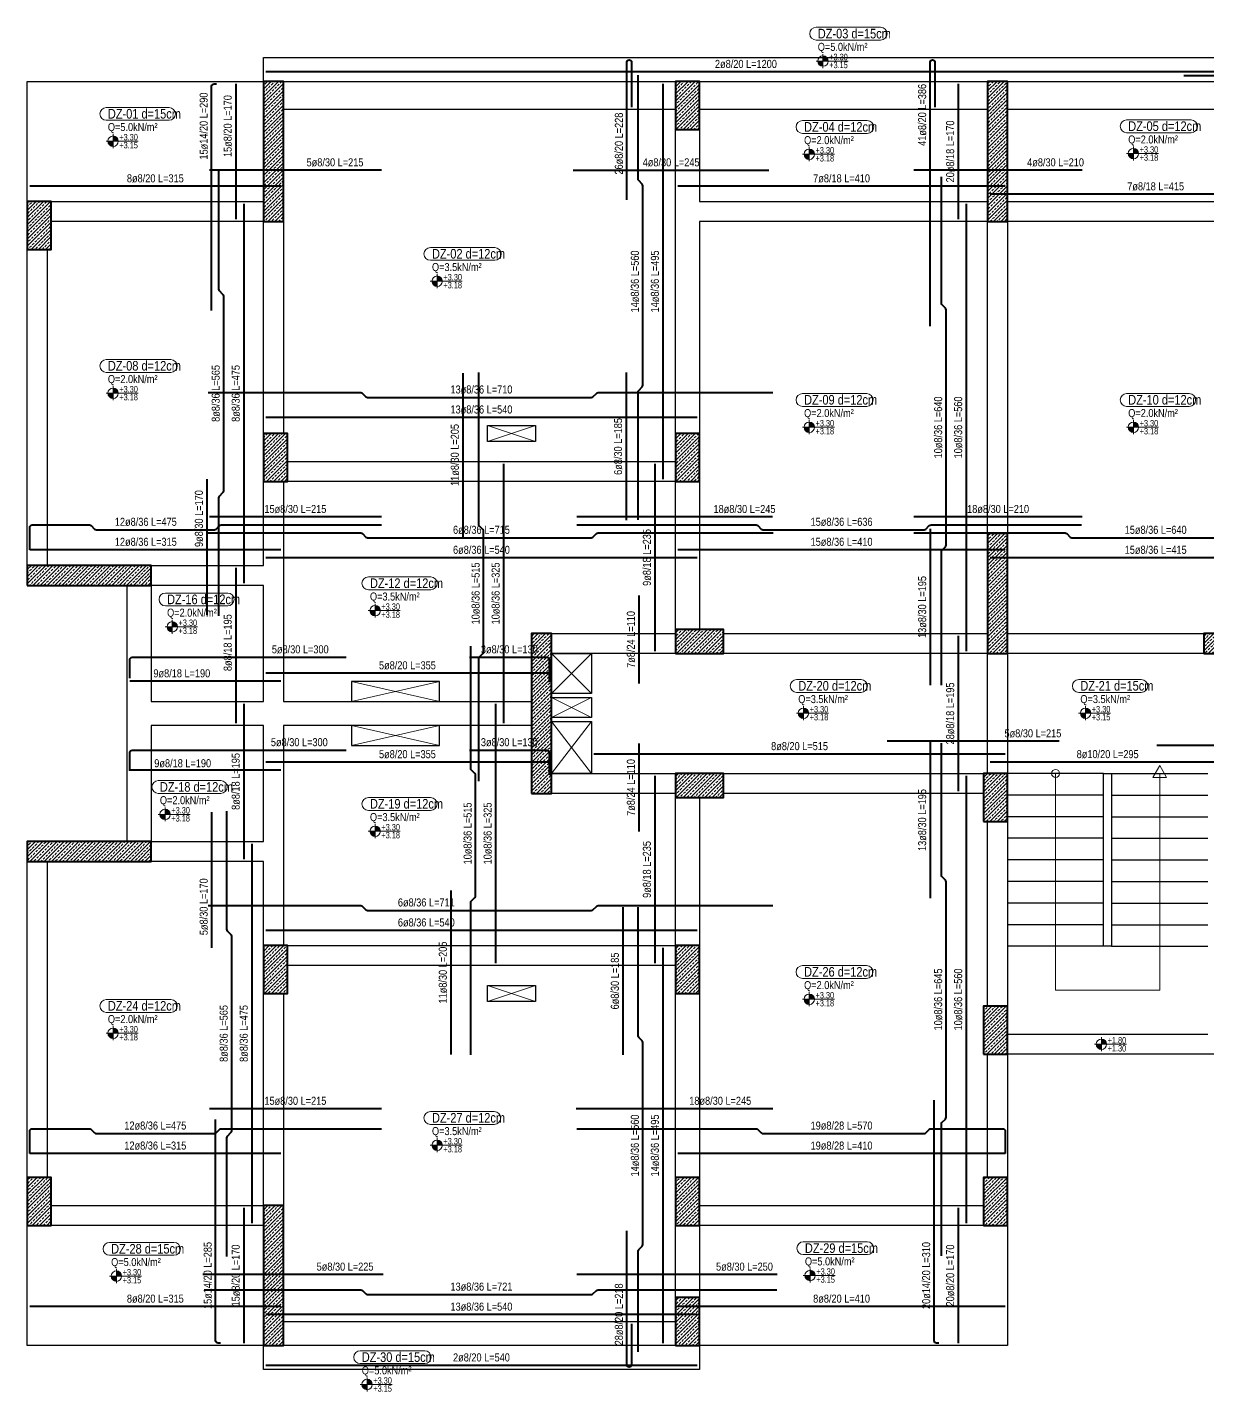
# Model space of a CAD drawing. Header units: millimetres. Extents: x 1828 to 4258, y 877 to 2582.
# Drawn here: x 1828 to 3303, y 877 to 2582 of the extents above; entities that cross this region are included whole.
import ezdxf
from ezdxf.enums import TextEntityAlignment as Align

# ---------------------------------------------------------------- set-up
doc = ezdxf.new("R2010")
doc.units = ezdxf.units.MM
for name, color, linetype, lineweight in [('CIZGI (BEYKENT)', 1, 'Continuous', 20), ('DONATI (BEYKENT)', 4, 'Continuous', 40), ('DONATI YAZISI (BEYKENT)', 3, 'Continuous', 20), ('DOSEME ISMI (BEYKENT)', 9, 'Continuous', 20), ('DOSEME PAFTA (BEYKENT)', 3, 'Continuous', 20), ('KALIP BOSLUK (BEYKENT)', 30, 'Continuous', 25), ('KAT SINIRI (BEYKENT)', 41, 'Continuous', 25), ('KIRIS (BEYKENT)', 2, 'Continuous', 30), ('KOLON (BEYKENT)', 3, 'Continuous', 40), ('KOT CIZGISI (BEYKENT)', 7, 'Continuous', 20), ('KOT YAZI (BEYKENT)', 7, 'Continuous', 20), ('MERDIVEN (BEYKENT)', 5, 'Continuous', 30), ('MERDIVEN YAZI (BEYKENT)', 51, 'Continuous', 20), ('TARAMA (BEYKENT)', 8, 'Continuous', 15), ('YUK YAZISI (BEYKENT)', 140, 'Continuous', 20)]:
    doc.layers.add(name, color=color, linetype=linetype, lineweight=lineweight)
doc.styles.add('DONATI YAZISI (BEYKENT)', font='')
doc.styles.add('YAZI (BEYKENT)', font='')
doc.styles.get('DONATI YAZISI (BEYKENT)').set_extended_font_data('Bahnschrift Light Condensed')
doc.styles.get('YAZI (BEYKENT)').set_extended_font_data('Bahnschrift Light Condensed')
pattern_1 = [(45, (-71381.1895, -21418.796), (-4.49012806, 4.49012806), []), (45, (-71376.6993, -21418.796), (-4.49012806, 4.49012806), [3.175, -1.5875])]

msp = doc.modelspace()

# ---------------------------------------------------------------- hatches: boundary and pattern name
at = {"layer": 'KOT CIZGISI (BEYKENT)', "true_color": 0x000000}
h = msp.add_hatch(color=18, dxfattribs=at)
h.dxf.hatch_style = 1
h.paths.add_polyline_path([(2821.8, 2546.8), (2821.8, 2540.2), (2828.3, 2540.2, 0.414214)])
h = msp.add_hatch(color=18, dxfattribs=at)
h.dxf.hatch_style = 1
h.paths.add_polyline_path([(2821.8, 2540.2), (2815.3, 2540.2, 0.414214), (2821.8, 2533.7)])
h = msp.add_hatch(color=18, dxfattribs=at)
h.dxf.hatch_style = 1
h.paths.add_polyline_path([(1934.7, 2440), (1928.2, 2440, 0.414214), (1934.7, 2433.5)])
h = msp.add_hatch(color=18, dxfattribs=at)
h.dxf.hatch_style = 1
h.paths.add_polyline_path([(1934.7, 2446.5), (1934.7, 2440), (1941.3, 2440, 0.414214)])
h = msp.add_hatch(color=18, dxfattribs=at)
h.dxf.hatch_style = 1
h.paths.add_polyline_path([(2804.7, 2423.7), (2798.2, 2423.7, 0.414214), (2804.7, 2417.1)])
h = msp.add_hatch(color=18, dxfattribs=at)
h.dxf.hatch_style = 1
h.paths.add_polyline_path([(2804.7, 2430.2), (2804.7, 2423.7), (2811.3, 2423.7, 0.414214)])
h = msp.add_hatch(color=18, dxfattribs=at)
h.dxf.hatch_style = 1
h.paths.add_polyline_path([(3209.7, 2424.5), (3203.2, 2424.5, 0.414214), (3209.7, 2418)])
h = msp.add_hatch(color=18, dxfattribs=at)
h.dxf.hatch_style = 1
h.paths.add_polyline_path([(3209.7, 2431), (3209.7, 2424.5), (3216.3, 2424.5, 0.414214)])
h = msp.add_hatch(color=18, dxfattribs=at)
h.dxf.hatch_style = 1
h.paths.add_polyline_path([(2339.7, 2271.5), (2339.7, 2265), (2346.3, 2265, 0.414214)])
h = msp.add_hatch(color=18, dxfattribs=at)
h.dxf.hatch_style = 1
h.paths.add_polyline_path([(2339.7, 2265), (2333.2, 2265, 0.414214), (2339.7, 2258.5)])
h = msp.add_hatch(color=18, dxfattribs=at)
h.dxf.hatch_style = 1
h.paths.add_polyline_path([(1934.7, 2125), (1928.2, 2125, 0.414214), (1934.7, 2118.5)])
h = msp.add_hatch(color=18, dxfattribs=at)
h.dxf.hatch_style = 1
h.paths.add_polyline_path([(1934.7, 2131.5), (1934.7, 2125), (1941.3, 2125, 0.414214)])
h = msp.add_hatch(color=18, dxfattribs=at)
h.dxf.hatch_style = 1
h.paths.add_polyline_path([(2804.7, 2082.5), (2798.2, 2082.5, 0.414214), (2804.7, 2076)])
h = msp.add_hatch(color=18, dxfattribs=at)
h.dxf.hatch_style = 1
h.paths.add_polyline_path([(2804.7, 2089), (2804.7, 2082.5), (2811.3, 2082.5, 0.414214)])
h = msp.add_hatch(color=18, dxfattribs=at)
h.dxf.hatch_style = 1
h.paths.add_polyline_path([(3209.7, 2082.5), (3203.2, 2082.5, 0.414214), (3209.7, 2076)])
h = msp.add_hatch(color=18, dxfattribs=at)
h.dxf.hatch_style = 1
h.paths.add_polyline_path([(3209.7, 2089), (3209.7, 2082.5), (3216.3, 2082.5, 0.414214)])
h = msp.add_hatch(color=18, dxfattribs=at)
h.dxf.hatch_style = 1
h.paths.add_polyline_path([(2262.2, 1859.7), (2262.2, 1853.2), (2268.8, 1853.2, 0.414214)])
h = msp.add_hatch(color=18, dxfattribs=at)
h.dxf.hatch_style = 1
h.paths.add_polyline_path([(2262.2, 1853.2), (2255.7, 1853.2, 0.414214), (2262.2, 1846.7)])
h = msp.add_hatch(color=18, dxfattribs=at)
h.dxf.hatch_style = 1
h.paths.add_polyline_path([(2008.7, 1833), (2002.2, 1833, 0.414214), (2008.7, 1826.5)])
h = msp.add_hatch(color=18, dxfattribs=at)
h.dxf.hatch_style = 1
h.paths.add_polyline_path([(2008.7, 1839.5), (2008.7, 1833), (2015.2, 1833, 0.414214)])
h = msp.add_hatch(color=18, dxfattribs=at)
h.dxf.hatch_style = 1
h.paths.add_polyline_path([(2797.4, 1725), (2790.9, 1725, 0.414214), (2797.4, 1718.5)])
h = msp.add_hatch(color=18, dxfattribs=at)
h.dxf.hatch_style = 1
h.paths.add_polyline_path([(2797.4, 1731.5), (2797.4, 1725), (2803.9, 1725, 0.414214)])
h = msp.add_hatch(color=18, dxfattribs=at)
h.dxf.hatch_style = 1
h.paths.add_polyline_path([(3149.9, 1725), (3143.4, 1725, 0.414214), (3149.9, 1718.5)])
h = msp.add_hatch(color=18, dxfattribs=at)
h.dxf.hatch_style = 1
h.paths.add_polyline_path([(3149.9, 1731.5), (3149.9, 1725), (3156.4, 1725, 0.414214)])
h = msp.add_hatch(color=18, dxfattribs=at)
h.dxf.hatch_style = 1
h.paths.add_polyline_path([(1999.7, 1605.1), (1999.7, 1598.6), (2006.2, 1598.6, 0.414214)])
h = msp.add_hatch(color=18, dxfattribs=at)
h.dxf.hatch_style = 1
h.paths.add_polyline_path([(1999.7, 1598.6), (1993.2, 1598.6, 0.414214), (1999.7, 1592.1)])
h = msp.add_hatch(color=18, dxfattribs=at)
h.dxf.hatch_style = 1
h.paths.add_polyline_path([(2262.2, 1577.5), (2255.7, 1577.5, 0.414214), (2262.2, 1571)])
h = msp.add_hatch(color=18, dxfattribs=at)
h.dxf.hatch_style = 1
h.paths.add_polyline_path([(2262.2, 1584), (2262.2, 1577.5), (2268.8, 1577.5, 0.414214)])
h = msp.add_hatch(color=18, dxfattribs=at)
h.dxf.hatch_style = 1
h.paths.add_polyline_path([(2804.7, 1367.5), (2798.2, 1367.5, 0.414214), (2804.7, 1361)])
h = msp.add_hatch(color=18, dxfattribs=at)
h.dxf.hatch_style = 1
h.paths.add_polyline_path([(2804.7, 1374), (2804.7, 1367.5), (2811.3, 1367.5, 0.414214)])
h = msp.add_hatch(color=18, dxfattribs=at)
h.dxf.hatch_style = 1
h.paths.add_polyline_path([(1934.7, 1331.5), (1934.7, 1325), (1941.3, 1325, 0.414214)])
h = msp.add_hatch(color=18, dxfattribs=at)
h.dxf.hatch_style = 1
h.paths.add_polyline_path([(1934.7, 1325), (1928.2, 1325, 0.414214), (1934.7, 1318.5)])
h = msp.add_hatch(color=18, dxfattribs=at)
h.dxf.hatch_style = 1
h.paths.add_polyline_path([(3169.7, 1317.7), (3169.7, 1311.2), (3176.2, 1311.2, 0.414214)])
h = msp.add_hatch(color=18, dxfattribs=at)
h.dxf.hatch_style = 1
h.paths.add_polyline_path([(3169.7, 1311.2), (3163.2, 1311.2, 0.414214), (3169.7, 1304.6)])
h = msp.add_hatch(color=18, dxfattribs=at)
h.dxf.hatch_style = 1
h.paths.add_polyline_path([(2339.7, 1185), (2333.2, 1185, 0.414214), (2339.7, 1178.5)])
h = msp.add_hatch(color=18, dxfattribs=at)
h.dxf.hatch_style = 1
h.paths.add_polyline_path([(2339.7, 1191.5), (2339.7, 1185), (2346.3, 1185, 0.414214)])
h = msp.add_hatch(color=18, dxfattribs=at)
h.dxf.hatch_style = 1
h.paths.add_polyline_path([(1938.9, 1027.9), (1938.9, 1021.4), (1945.4, 1021.4, 0.414214)])
h = msp.add_hatch(color=18, dxfattribs=at)
h.dxf.hatch_style = 1
h.paths.add_polyline_path([(2805.7, 1028.7), (2805.7, 1022.2), (2812.2, 1022.2, 0.414214)])
h = msp.add_hatch(color=18, dxfattribs=at)
h.dxf.hatch_style = 1
h.paths.add_polyline_path([(1938.9, 1021.4), (1932.3, 1021.4, 0.414214), (1938.9, 1014.8)])
h = msp.add_hatch(color=18, dxfattribs=at)
h.dxf.hatch_style = 1
h.paths.add_polyline_path([(2805.7, 1022.2), (2799.2, 1022.2, 0.414214), (2805.7, 1015.6)])
h = msp.add_hatch(color=18, dxfattribs=at)
h.dxf.hatch_style = 1
h.paths.add_polyline_path([(2252.1, 892.5), (2252.1, 886), (2258.6, 886, 0.414214)])
h = msp.add_hatch(color=18, dxfattribs=at)
h.dxf.hatch_style = 1
h.paths.add_polyline_path([(2252.1, 886), (2245.5, 886, 0.414214), (2252.1, 879.4)])
at = {"layer": 'TARAMA (BEYKENT)'}
h = msp.add_hatch(dxfattribs=at)
h.set_pattern_fill('ANSI33', color=256, style=0)
h.set_pattern_definition(pattern_1)
h.paths.add_polyline_path([(2122.5, 2339.7), (2147.5, 2339.7), (2147.5, 2514.7), (2122.5, 2514.7)])
h = msp.add_hatch(dxfattribs=at)
h.set_pattern_fill('ANSI33', color=256, style=0)
h.set_pattern_definition(pattern_1)
h.paths.add_polyline_path([(2637.5, 2454.7), (2667.5, 2454.7), (2667.5, 2514.7), (2637.5, 2514.7)])
h = msp.add_hatch(dxfattribs=at)
h.set_pattern_fill('ANSI33', color=256, style=0)
h.set_pattern_definition(pattern_1)
h.paths.add_polyline_path([(3027.5, 2339.7), (3052.5, 2339.7), (3052.5, 2514.7), (3027.5, 2514.7)])
h = msp.add_hatch(dxfattribs=at)
h.set_pattern_fill('ANSI33', color=256, style=0)
h.set_pattern_definition(pattern_1)
h.paths.add_polyline_path([(1827.5, 2304.7), (1857.5, 2304.7), (1857.5, 2364.7), (1827.5, 2364.7)])
h = msp.add_hatch(dxfattribs=at)
h.set_pattern_fill('ANSI33', color=256, style=0)
h.set_pattern_definition(pattern_1)
h.paths.add_polyline_path([(2122.5, 2014.7), (2152.5, 2014.7), (2152.5, 2074.7), (2122.5, 2074.7)])
h = msp.add_hatch(dxfattribs=at)
h.set_pattern_fill('ANSI33', color=256, style=0)
h.set_pattern_definition(pattern_1)
h.paths.add_polyline_path([(2637.5, 2014.7), (2667.5, 2014.7), (2667.5, 2074.7), (2637.5, 2074.7)])
h = msp.add_hatch(dxfattribs=at)
h.set_pattern_fill('ANSI33', color=256, style=0)
h.set_pattern_definition(pattern_1)
h.paths.add_polyline_path([(3027.5, 1799.7), (3052.5, 1799.7), (3052.5, 1949.7), (3027.5, 1949.7)])
h = msp.add_hatch(dxfattribs=at)
h.set_pattern_fill('ANSI33', color=256, style=0)
h.set_pattern_definition(pattern_1)
h.paths.add_polyline_path([(1827.5, 1884.7), (1982.5, 1884.7), (1982.5, 1909.7), (1827.5, 1909.7)])
h = msp.add_hatch(dxfattribs=at)
h.set_pattern_fill('ANSI33', color=256, style=0)
h.set_pattern_definition(pattern_1)
h.paths.add_polyline_path([(2637.5, 1799.7), (2697.5, 1799.7), (2697.5, 1829.7), (2637.5, 1829.7)])
h = msp.add_hatch(dxfattribs=at)
h.set_pattern_fill('ANSI33', color=256, style=0)
h.set_pattern_definition(pattern_1)
h.paths.add_polyline_path([(2457.5, 1624.7), (2482.5, 1624.7), (2482.5, 1824.7), (2457.5, 1824.7)])
h = msp.add_hatch(dxfattribs=at)
h.set_pattern_fill('ANSI33', color=256, style=0)
h.set_pattern_definition(pattern_1)
h.paths.add_polyline_path([(3297.5, 1799.7), (3447.5, 1799.7), (3447.5, 1824.7), (3297.5, 1824.7)])
h = msp.add_hatch(dxfattribs=at)
h.set_pattern_fill('ANSI33', color=256, style=0)
h.set_pattern_definition(pattern_1)
h.paths.add_polyline_path([(2637.5, 1619.7), (2697.5, 1619.7), (2697.5, 1649.7), (2637.5, 1649.7)])
h = msp.add_hatch(dxfattribs=at)
h.set_pattern_fill('ANSI33', color=256, style=0)
h.set_pattern_definition(pattern_1)
h.paths.add_polyline_path([(3022.5, 1589.7), (3052.5, 1589.7), (3052.5, 1649.7), (3022.5, 1649.7)])
h = msp.add_hatch(dxfattribs=at)
h.set_pattern_fill('ANSI33', color=256, style=0)
h.set_pattern_definition(pattern_1)
h.paths.add_polyline_path([(1827.5, 1539.7), (1982.5, 1539.7), (1982.5, 1564.7), (1827.5, 1564.7)])
h = msp.add_hatch(dxfattribs=at)
h.set_pattern_fill('ANSI33', color=256, style=0)
h.set_pattern_definition(pattern_1)
h.paths.add_polyline_path([(2122.5, 1374.7), (2152.5, 1374.7), (2152.5, 1434.7), (2122.5, 1434.7)])
h = msp.add_hatch(dxfattribs=at)
h.set_pattern_fill('ANSI33', color=256, style=0)
h.set_pattern_definition(pattern_1)
h.paths.add_polyline_path([(2637.5, 1374.7), (2667.5, 1374.7), (2667.5, 1434.7), (2637.5, 1434.7)])
h = msp.add_hatch(dxfattribs=at)
h.set_pattern_fill('ANSI33', color=256, style=0)
h.set_pattern_definition(pattern_1)
h.paths.add_polyline_path([(3022.5, 1298.7), (3052.5, 1298.7), (3052.5, 1358.7), (3022.5, 1358.7)])
h = msp.add_hatch(dxfattribs=at)
h.set_pattern_fill('ANSI33', color=256, style=0)
h.set_pattern_definition(pattern_1)
h.paths.add_polyline_path([(1827.5, 1084.7), (1857.5, 1084.7), (1857.5, 1144.7), (1827.5, 1144.7)])
h = msp.add_hatch(dxfattribs=at)
h.set_pattern_fill('ANSI33', color=256, style=0)
h.set_pattern_definition(pattern_1)
h.paths.add_polyline_path([(2637.5, 1084.7), (2667.5, 1084.7), (2667.5, 1144.7), (2637.5, 1144.7)])
h = msp.add_hatch(dxfattribs=at)
h.set_pattern_fill('ANSI33', color=256, style=0)
h.set_pattern_definition(pattern_1)
h.paths.add_polyline_path([(3022.5, 1084.7), (3052.5, 1084.7), (3052.5, 1144.7), (3022.5, 1144.7)])
h = msp.add_hatch(dxfattribs=at)
h.set_pattern_fill('ANSI33', color=256, style=0)
h.set_pattern_definition(pattern_1)
h.paths.add_polyline_path([(2122.5, 934.7), (2147.5, 934.7), (2147.5, 1109.7), (2122.5, 1109.7)])
h = msp.add_hatch(dxfattribs=at)
h.set_pattern_fill('ANSI33', color=256, style=0)
h.set_pattern_definition(pattern_1)
h.paths.add_polyline_path([(2637.5, 934.7), (2667.5, 934.7), (2667.5, 994.7), (2637.5, 994.7)])

# ---------------------------------------------------------------- linework, layer by layer
at = {"layer": 'CIZGI (BEYKENT)'}
for p, q in [((2402.5, 2064.7), (2462.5, 2084.7)), ((2402.5, 2084.7), (2462.5, 2064.7)), ((2532.5, 1749.7), (2482.5, 1799.7)), ((2532.5, 1799.7), (2482.5, 1749.7)), ((2232.5, 1739.7), (2342.5, 1764.7)), ((2232.5, 1764.7), (2342.5, 1739.7)), ((2532.5, 1719.7), (2482.5, 1744.7)), ((2482.5, 1719.7), (2532.5, 1744.7)), ((2232.5, 1684.7), (2342.5, 1709.7)), ((2232.5, 1709.7), (2342.5, 1684.7)), ((2482.5, 1649.7), (2532.5, 1714.7)), ((2482.5, 1714.7), (2532.5, 1649.7)), ((2402.5, 1364.7), (2462.5, 1384.7)), ((2402.5, 1384.7), (2462.5, 1364.7))]:
    msp.add_line(p, q, dxfattribs=at)
at = {"layer": 'DONATI (BEYKENT)'}
for points in [[(2576.7, 2366.7), (2576.7, 2538.7, -0.414214), (2579.7, 2541.7), (2579.7, 2541.7, -0.414214), (2582.7, 2538.7), (2582.7, 2482.7)], [(2955.7, 2208.9), (2955.7, 2538.7, -0.414214), (2958.7, 2541.7), (2958.7, 2541.7, -0.414214), (2961.7, 2538.7), (2961.7, 2482.7)], [(2057.9, 2228.2), (2057.9, 2508.7, -0.414214), (2060.9, 2511.7), (2063.9, 2511.7)], [(2590.7, 1966.7), (2590.7, 2126.4, -0.198912), (2591.6, 2128.5), (2595.8, 2132.8, 0.198912), (2596.7, 2134.9), (2596.7, 2384.4, 0.198912), (2595.8, 2386.5), (2591.6, 2390.8, -0.198912), (2590.7, 2392.9), (2590.7, 2522.4)], [(2066.9, 1846.9), (2066.9, 1994.4, -0.198912), (2067.8, 1996.5), (2072, 2000.8, 0.198912), (2072.9, 2002.9), (2072.9, 2246.4, 0.198912), (2072, 2248.5), (2067.8, 2252.8, -0.198912), (2066.9, 2254.9), (2066.9, 2403.4)], [(2969.7, 1760.2), (2969.7, 1926.4, -0.198912), (2970.5, 1928.5), (2974.8, 1932.8, 0.198912), (2975.7, 1934.9), (2975.7, 2229.4, 0.198912), (2974.8, 2231.5), (2970.5, 2235.8, -0.198912), (2969.7, 2237.9), (2969.7, 2395.4)], [(2391.7, 1639.9), (2391.7, 1793.4, -0.198912), (2392.6, 1795.5), (2396.8, 1799.8, 0.198912), (2397.7, 1801.9), (2397.7, 1952.4, 0.198912), (2396.8, 1954.5), (2392.6, 1958.8, -0.198912), (2391.7, 1960.9), (2391.7, 2150.7)], [(2053.5, 2125.7), (2244.3, 2125.7, -0.198912), (2246.4, 2124.8), (2250.6, 2120.5, 0.198912), (2252.8, 2119.7), (2532.3, 2119.7, 0.198912), (2534.4, 2120.5), (2538.6, 2124.8, -0.198912), (2540.8, 2125.7), (2759, 2125.7)], [(1830.5, 1929.3), (1830.5, 1957.3, -0.414214), (1833.5, 1960.3), (1905.3, 1960.3, -0.198912), (1907.4, 1959.5), (1911.6, 1955.2, 0.198912), (1913.8, 1954.3), (2061.3, 1954.3, 0.198912), (2063.4, 1955.2), (2067.6, 1959.5, -0.198912), (2069.8, 1960.3), (2270, 1960.3)], [(2053, 1950.3), (2244.3, 1950.3, -0.198912), (2246.4, 1949.5), (2250.6, 1945.2, 0.198912), (2252.8, 1944.3), (2532.3, 1944.3, 0.198912), (2534.4, 1945.2), (2538.6, 1949.5, -0.198912), (2540.8, 1950.3), (2759.5, 1950.3)], [(2514, 1960.3), (2738.3, 1960.3, -0.198912), (2740.4, 1959.5), (2744.6, 1955.2, 0.198912), (2746.8, 1954.3), (2948.3, 1954.3, 0.198912), (2950.4, 1955.2), (2954.6, 1959.5, -0.198912), (2956.8, 1960.3), (3144.8, 1960.3)], [(2935.5, 1950.3), (3124.3, 1950.3, -0.198912), (3126.4, 1949.5), (3130.6, 1945.2, 0.198912), (3132.8, 1944.3), (3337.3, 1944.3, 0.198912), (3339.4, 1945.2), (3343.6, 1949.5, -0.198912), (3345.8, 1950.3), (3572, 1950.3)], [(2381.7, 1297.9), (2381.7, 1488.4, -0.198912), (2382.6, 1490.5), (2386.8, 1494.8, 0.198912), (2387.7, 1496.9), (2387.7, 1647.4, 0.198912), (2386.8, 1649.5), (2382.6, 1653.8, -0.198912), (2381.7, 1655.9), (2381.7, 1808.9)], [(1955.5, 1768.9), (1955.5, 1791.9, -0.414214), (1958.5, 1794.9), (2226, 1794.9)], [(2380, 1794.9), (2476.5, 1794.9, -0.414214), (2479.5, 1791.9), (2479.5, 1763.9)], [(1955.5, 1652.8), (1955.5, 1675.8, -0.414214), (1958.5, 1678.8), (2226, 1678.8)], [(2380, 1678.8), (2476.5, 1678.8, -0.414214), (2479.5, 1675.8), (2479.5, 1647.8)], [(2969.7, 1046.9), (2969.7, 1211.4, -0.198912), (2970.5, 1213.5), (2974.8, 1217.8, 0.198912), (2975.7, 1219.9), (2975.7, 1514.4, 0.198912), (2974.8, 1516.5), (2970.5, 1520.8, -0.198912), (2969.7, 1522.9), (2969.7, 1687.7)], [(3239, 1684.9), (3381.3, 1684.9, -0.198912), (3383.4, 1684), (3387.6, 1679.8, 0.198912), (3389.8, 1678.9), (3540.3, 1678.9, 0.198912), (3542.4, 1679.8), (3546.6, 1684, -0.198912), (3548.8, 1684.9), (3680.8, 1684.9)], [(2076.9, 1045.9), (2076.9, 1194.4, -0.198912), (2077.8, 1196.5), (2082, 1200.8, 0.198912), (2082.9, 1202.9), (2082.9, 1446.4, 0.198912), (2082, 1448.5), (2077.8, 1452.8, -0.198912), (2076.9, 1454.9), (2076.9, 1602.4)], [(2053.5, 1484.5), (2244.3, 1484.5, -0.198912), (2246.4, 1483.6), (2250.6, 1479.4, 0.198912), (2252.8, 1478.5), (2532.3, 1478.5, 0.198912), (2534.4, 1479.4), (2538.6, 1483.6, -0.198912), (2540.8, 1484.5), (2759, 1484.5)], [(2590.7, 926.9), (2590.7, 1052.4, -0.198912), (2591.6, 1054.5), (2595.8, 1058.8, 0.198912), (2596.7, 1060.9), (2596.7, 1313.4, 0.198912), (2595.8, 1315.5), (2591.6, 1319.8, -0.198912), (2590.7, 1321.9), (2590.7, 1482.7)], [(2966.7, 937.7), (2963.7, 937.7, -0.414214), (2960.7, 940.7), (2960.7, 1241.4)], [(2068.9, 937.7), (2065.9, 937.7, -0.414214), (2062.9, 940.7), (2062.9, 1217.2)], [(1830.5, 1174.6), (1830.5, 1202.6, -0.414214), (1833.5, 1205.6), (1905.3, 1205.6, -0.198912), (1907.4, 1204.7), (1911.6, 1200.5, 0.198912), (1913.8, 1199.6), (2061.3, 1199.6, 0.198912), (2063.4, 1200.5), (2067.6, 1204.7, -0.198912), (2069.8, 1205.6), (2270, 1205.6)], [(2514, 1205.6), (2738.3, 1205.6, -0.198912), (2740.4, 1204.7), (2744.6, 1200.5, 0.198912), (2746.8, 1199.6), (2948.3, 1199.6, 0.198912), (2950.4, 1200.5), (2954.6, 1204.7, -0.198912), (2956.8, 1205.6), (3046.5, 1205.6, -0.414214), (3049.5, 1202.6), (3049.5, 1174.6)], [(2582.7, 961.7), (2582.7, 910.7, -0.414214), (2579.7, 907.7), (2579.7, 907.7, -0.414214), (2576.7, 910.7), (2576.7, 1077.9)], [(2048.5, 1004.3), (2244.3, 1004.3, -0.198912), (2246.4, 1003.4), (2250.6, 999.2, 0.198912), (2252.8, 998.3), (2532.3, 998.3, 0.198912), (2534.4, 999.2), (2538.6, 1003.4, -0.198912), (2540.8, 1004.3), (2764, 1004.3)]]:
    msp.add_lwpolyline(points, format="xyb", dxfattribs=at)
for points in [[(3325.5, 2526.6), (2125.5, 2526.6)], [(2087.9, 2511.7), (2087.9, 2342.7)], [(2621.7, 2511.7), (2621.7, 2017.7)], [(2990.7, 2511.7), (2990.7, 2342.7)], [(3959.5, 2521.6), (3272.5, 2521.6)], [(2270, 2403.6), (2055, 2403.6)], [(2509.5, 2403.6), (2754.3, 2403.6)], [(3145.8, 2403.6), (2935.5, 2403.6)], [(2144.5, 2383.6), (1830.5, 2383.6)], [(3049.5, 2383.6), (2640.5, 2383.6)], [(3444.5, 2373.6), (3030.5, 2373.6)], [(2097.9, 2361.7), (2097.9, 1887.7)], [(3000.7, 2361.7), (3000.7, 1802.7)], [(2371.7, 2150.2), (2371.7, 1945.4)], [(2575.7, 2150.7), (2575.7, 1966.2)], [(2664.5, 2094.7), (2125.5, 2094.7)], [(2422.7, 2036.7), (2422.7, 1712.7)], [(2611.7, 2036.7), (2611.7, 1802.7)], [(2051.9, 2017.7), (2051.9, 1847.9)], [(2270, 1970.3), (2055, 1970.3)], [(2758.5, 1970.3), (2514, 1970.3)], [(3145.8, 1970.3), (2935.5, 1970.3)], [(2955.7, 1955.4), (2955.7, 1760.2)], [(2144.5, 1929.3), (1830.5, 1929.3)], [(3049.5, 1929.3), (2640.5, 1929.3)], [(2664.5, 1919.3), (2125.5, 1919.3)], [(3444.5, 1919.3), (3030.5, 1919.3)], [(2087.9, 1906.7), (2087.9, 1712.7)], [(2591.7, 1872.2), (2591.7, 1762.2)], [(2990.7, 1821.7), (2990.7, 1627.7)], [(2479.5, 1774.9), (2125.5, 1774.9)], [(2144.5, 1764.9), (1955.5, 1764.9)], [(2097.9, 1736.7), (2097.9, 1542.7)], [(2412.7, 1736.7), (2412.7, 1412.7)], [(3117, 1689.9), (2902, 1689.9)], [(2955.7, 1689.2), (2955.7, 1493.9)], [(3049.5, 1673.9), (2535.5, 1673.9)], [(2591.7, 1687.2), (2591.7, 1577.2)], [(2479.5, 1663.8), (2125.5, 1663.8)], [(3324.5, 1663.9), (3030.5, 1663.9)], [(2144.5, 1653.8), (1955.5, 1653.8)], [(2611.7, 1646.7), (2611.7, 1412.7)], [(3000.7, 1646.7), (3000.7, 1087.7)], [(2057.9, 1601.4), (2057.9, 1431.7)], [(2107.9, 1561.7), (2107.9, 1087.7)], [(2356.7, 1503.4), (2356.7, 1298.4)], [(2571.7, 1482.7), (2571.7, 1297.9)], [(2664.5, 1453.5), (2125.5, 1453.5)], [(2621.7, 1431.7), (2621.7, 937.7)], [(2270, 1230.6), (2055, 1230.6)], [(2759, 1230.6), (2513.5, 1230.6)], [(2144.5, 1174.6), (1830.5, 1174.6)], [(3049.5, 1174.6), (2640.5, 1174.6)], [(2097.9, 1106.7), (2097.9, 937.7)], [(2990.7, 1106.7), (2990.7, 937.7)], [(2272, 1023.3), (2047, 1023.3)], [(2764.5, 1023.3), (2514, 1023.3)], [(2144.5, 983.3), (1830.5, 983.3)], [(2664.5, 973.3), (2125.5, 973.3)], [(3049.5, 983.3), (2640.5, 983.3)], [(2664.5, 909.8), (2125.5, 909.8)]]:
    msp.add_lwpolyline(points, dxfattribs=at)
at = {"layer": 'DOSEME PAFTA (BEYKENT)'}
for points in [[(2813.3, 2582.4), (2893.8, 2582.4, -1), (2893.8, 2566.4), (2813.3, 2566.4, -1)], [(1926.2, 2482.1), (2004.6, 2482.1, -1), (2004.6, 2466.1), (1926.2, 2466.1, -1)], [(2796.2, 2465.8), (2877.2, 2465.8, -1), (2877.2, 2449.8), (2796.2, 2449.8, -1)], [(3201.2, 2466.6), (3281.8, 2466.6, -1), (3281.8, 2450.6), (3201.2, 2450.6, -1)], [(2331.2, 2307.1), (2411.7, 2307.1, -1), (2411.7, 2291.1), (2331.2, 2291.1, -1)], [(1926.2, 2167.1), (2006.8, 2167.1, -1), (2006.8, 2151.1), (1926.2, 2151.1, -1)], [(2796.2, 2124.6), (2876.4, 2124.6, -1), (2876.4, 2108.6), (2796.2, 2108.6, -1)], [(3201.2, 2124.6), (3279.4, 2124.6, -1), (3279.4, 2108.6), (3201.2, 2108.6, -1)], [(2253.7, 1895.4), (2331.7, 1895.4, -1), (2331.7, 1879.4), (2253.7, 1879.4, -1)], [(2000.2, 1875.2), (2077.9, 1875.2, -1), (2077.9, 1859.2), (2000.2, 1859.2, -1)], [(2788.9, 1767.1), (2869.3, 1767.1, -1), (2869.3, 1751.1), (2788.9, 1751.1, -1)], [(3141.4, 1767.1), (3219.5, 1767.1, -1), (3219.5, 1751.1), (3141.4, 1751.1, -1)], [(1991.2, 1640.8), (2069.3, 1640.8, -1), (2069.3, 1624.8), (1991.2, 1624.8, -1)], [(2253.7, 1619.6), (2331.5, 1619.6, -1), (2331.5, 1603.6), (2253.7, 1603.6, -1)], [(2796.2, 1409.6), (2876.2, 1409.6, -1), (2876.2, 1393.6), (2796.2, 1393.6, -1)], [(1926.2, 1367.1), (2007, 1367.1, -1), (2007, 1351.1), (1926.2, 1351.1, -1)], [(2331.2, 1227.1), (2411.1, 1227.1, -1), (2411.1, 1211.1), (2331.2, 1211.1, -1)], [(1930.3, 1063.5), (2010.8, 1063.5, -1), (2010.8, 1047.5), (1930.3, 1047.5, -1)], [(2797.2, 1064.3), (2877.3, 1064.3, -1), (2877.3, 1048.3), (2797.2, 1048.3, -1)], [(2243.5, 928.1), (2324.1, 928.1, -1), (2324.1, 912.1), (2243.5, 912.1, -1)]]:
    msp.add_lwpolyline(points, format="xyb", close=True, dxfattribs=at)
at = {"layer": 'KALIP BOSLUK (BEYKENT)'}
for points in [[(2402.5, 2084.7), (2462.5, 2084.7), (2462.5, 2064.7), (2402.5, 2064.7)], [(2482.5, 1799.7), (2532.5, 1799.7), (2532.5, 1749.7), (2482.5, 1749.7)], [(2342.5, 1764.7), (2232.5, 1764.7), (2232.5, 1739.7), (2342.5, 1739.7)], [(2482.5, 1744.7), (2532.5, 1744.7), (2532.5, 1719.7), (2482.5, 1719.7)], [(2342.5, 1709.7), (2232.5, 1709.7), (2232.5, 1684.7), (2342.5, 1684.7)], [(2482.5, 1714.7), (2532.5, 1714.7), (2532.5, 1649.7), (2482.5, 1649.7)], [(2402.5, 1384.7), (2462.5, 1384.7), (2462.5, 1364.7), (2402.5, 1364.7)]]:
    msp.add_lwpolyline(points, close=True, dxfattribs=at)
at = {"layer": 'KAT SINIRI (BEYKENT)'}
for p, q in [((3172.5, 1649.7), (3052.5, 1649.7)), ((3182.5, 1649.7), (3302.5, 1649.7)), ((3172.5, 1433.7), (3052.5, 1433.7)), ((3182.5, 1433.7), (3302.5, 1433.7))]:
    msp.add_line(p, q, dxfattribs=at)
msp.add_lwpolyline([(3552.5, 1298.7), (3052.5, 1298.7), (3052.5, 934.7), (2667.5, 934.7), (2667.5, 904.7), (2122.5, 904.7), (2122.5, 934.7), (1827.5, 934.7), (1827.5, 1564.7), (1952.5, 1564.7), (1952.5, 1884.7), (1827.5, 1884.7), (1827.5, 2514.7), (2122.5, 2514.7), (2122.5, 2544.7), (3417.5, 2544.7)], dxfattribs=at)
msp.add_lwpolyline([(3172.5, 1649.7), (3182.5, 1649.7), (3182.5, 1433.7), (3172.5, 1433.7)], close=True, dxfattribs=at)
at = {"layer": 'KIRIS (BEYKENT)'}
for p, q in [((2147.5, 2514.7), (2637.5, 2514.7)), ((2667.5, 2514.7), (3027.5, 2514.7)), ((3052.5, 2514.7), (3417.5, 2514.7)), ((2637.5, 2479.7), (2147.5, 2479.7)), ((3027.5, 2479.7), (2667.5, 2479.7)), ((3417.5, 2479.7), (3052.5, 2479.7)), ((2637.5, 2074.7), (2637.5, 2454.7)), ((2667.5, 2454.7), (2667.5, 2364.7)), ((1857.5, 2364.7), (2122.5, 2364.7)), ((2667.5, 2364.7), (3027.5, 2364.7)), ((3052.5, 2364.7), (3417.5, 2364.7)), ((2122.5, 2339.7), (1857.5, 2339.7)), ((2122.5, 2074.7), (2122.5, 2339.7)), ((2147.5, 2339.7), (2147.5, 2074.7)), ((3027.5, 2339.7), (2667.5, 2339.7)), ((2667.5, 2339.7), (2667.5, 2074.7)), ((3027.5, 1949.7), (3027.5, 2339.7)), ((3417.5, 2339.7), (3052.5, 2339.7)), ((3052.5, 2339.7), (3052.5, 1949.7)), ((1827.5, 1909.7), (1827.5, 2304.7)), ((1852.5, 2304.7), (1852.5, 1909.7)), ((2152.5, 2039.7), (2637.5, 2039.7)), ((2122.5, 1909.7), (2122.5, 2014.7)), ((2147.5, 2014.7), (2147.5, 1739.7)), ((2637.5, 2014.7), (2152.5, 2014.7)), ((2637.5, 1829.7), (2637.5, 2014.7)), ((2667.5, 2014.7), (2667.5, 1829.7)), ((1982.5, 1909.7), (2122.5, 1909.7)), ((1952.5, 1564.7), (1952.5, 1884.7)), ((1982.5, 1884.7), (1982.5, 1739.7)), ((2122.5, 1884.7), (1982.5, 1884.7)), ((2122.5, 1739.7), (2122.5, 1884.7)), ((2482.5, 1824.7), (2637.5, 1824.7)), ((2697.5, 1824.7), (3027.5, 1824.7)), ((3052.5, 1824.7), (3297.5, 1824.7)), ((2637.5, 1799.7), (2482.5, 1799.7)), ((3027.5, 1799.7), (2697.5, 1799.7)), ((3027.5, 1649.7), (3027.5, 1799.7)), ((3297.5, 1799.7), (3052.5, 1799.7)), ((3052.5, 1799.7), (3052.5, 1649.7)), ((1982.5, 1739.7), (2122.5, 1739.7)), ((2147.5, 1739.7), (2457.5, 1739.7)), ((2122.5, 1709.7), (1982.5, 1709.7)), ((1982.5, 1709.7), (1982.5, 1564.7)), ((2122.5, 1564.7), (2122.5, 1709.7)), ((2457.5, 1709.7), (2147.5, 1709.7)), ((2147.5, 1709.7), (2147.5, 1434.7)), ((2482.5, 1649.7), (2637.5, 1649.7)), ((2697.5, 1649.7), (3022.5, 1649.7)), ((2637.5, 1624.7), (2482.5, 1624.7)), ((3022.5, 1624.7), (2697.5, 1624.7)), ((2637.5, 1434.7), (2637.5, 1619.7)), ((2667.5, 1619.7), (2667.5, 1434.7)), ((3027.5, 1358.7), (3027.5, 1589.7)), ((3052.5, 1589.7), (3052.5, 1358.7)), ((1982.5, 1564.7), (2122.5, 1564.7)), ((1827.5, 1144.7), (1827.5, 1539.7)), ((1852.5, 1539.7), (1852.5, 1144.7)), ((2122.5, 1539.7), (1982.5, 1539.7)), ((2122.5, 1434.7), (2122.5, 1539.7)), ((2152.5, 1434.7), (2637.5, 1434.7)), ((2637.5, 1409.7), (2152.5, 1409.7)), ((2122.5, 1109.7), (2122.5, 1374.7)), ((2147.5, 1374.7), (2147.5, 1109.7)), ((2637.5, 1144.7), (2637.5, 1374.7)), ((2667.5, 1374.7), (2667.5, 1144.7)), ((3052.5, 1323.7), (3302.5, 1323.7)), ((3027.5, 1144.7), (3027.5, 1298.7)), ((3302.5, 1298.7), (3052.5, 1298.7)), ((3052.5, 1298.7), (3052.5, 1144.7)), ((1857.5, 1109.7), (2122.5, 1109.7)), ((2667.5, 1109.7), (3022.5, 1109.7)), ((2122.5, 1084.7), (1857.5, 1084.7)), ((2637.5, 994.7), (2637.5, 1084.7)), ((3022.5, 1084.7), (2667.5, 1084.7)), ((2667.5, 1084.7), (2667.5, 994.7)), ((2147.5, 964.7), (2637.5, 964.7)), ((2637.5, 934.7), (2147.5, 934.7))]:
    msp.add_line(p, q, dxfattribs=at)
at = {"layer": 'KOLON (BEYKENT)'}
for points in [[(2122.5, 2339.7), (2147.5, 2339.7), (2147.5, 2514.7), (2122.5, 2514.7)], [(2637.5, 2454.7), (2667.5, 2454.7), (2667.5, 2514.7), (2637.5, 2514.7)], [(3027.5, 2339.7), (3052.5, 2339.7), (3052.5, 2514.7), (3027.5, 2514.7)], [(1827.5, 2304.7), (1857.5, 2304.7), (1857.5, 2364.7), (1827.5, 2364.7)], [(2122.5, 2014.7), (2152.5, 2014.7), (2152.5, 2074.7), (2122.5, 2074.7)], [(2637.5, 2014.7), (2667.5, 2014.7), (2667.5, 2074.7), (2637.5, 2074.7)], [(3027.5, 1799.7), (3052.5, 1799.7), (3052.5, 1949.7), (3027.5, 1949.7)], [(1827.5, 1884.7), (1982.5, 1884.7), (1982.5, 1909.7), (1827.5, 1909.7)], [(2637.5, 1799.7), (2697.5, 1799.7), (2697.5, 1829.7), (2637.5, 1829.7)], [(2457.5, 1624.7), (2482.5, 1624.7), (2482.5, 1824.7), (2457.5, 1824.7)], [(3297.5, 1799.7), (3447.5, 1799.7), (3447.5, 1824.7), (3297.5, 1824.7)], [(2637.5, 1619.7), (2697.5, 1619.7), (2697.5, 1649.7), (2637.5, 1649.7)], [(3022.5, 1589.7), (3052.5, 1589.7), (3052.5, 1649.7), (3022.5, 1649.7)], [(1827.5, 1539.7), (1982.5, 1539.7), (1982.5, 1564.7), (1827.5, 1564.7)], [(2122.5, 1374.7), (2152.5, 1374.7), (2152.5, 1434.7), (2122.5, 1434.7)], [(2637.5, 1374.7), (2667.5, 1374.7), (2667.5, 1434.7), (2637.5, 1434.7)], [(3022.5, 1298.7), (3052.5, 1298.7), (3052.5, 1358.7), (3022.5, 1358.7)], [(1827.5, 1084.7), (1857.5, 1084.7), (1857.5, 1144.7), (1827.5, 1144.7)], [(2637.5, 1084.7), (2667.5, 1084.7), (2667.5, 1144.7), (2637.5, 1144.7)], [(3022.5, 1084.7), (3052.5, 1084.7), (3052.5, 1144.7), (3022.5, 1144.7)], [(2122.5, 934.7), (2147.5, 934.7), (2147.5, 1109.7), (2122.5, 1109.7)], [(2637.5, 934.7), (2667.5, 934.7), (2667.5, 994.7), (2637.5, 994.7)]]:
    msp.add_lwpolyline(points, close=True, dxfattribs=at)
at = {"layer": 'KOT CIZGISI (BEYKENT)'}
for p, q in [((2821.8, 2548.9), (2821.8, 2531.5)), ((2813.1, 2540.2), (2853.1, 2540.2)), ((1926, 2440), (1966, 2440)), ((1934.7, 2448.7), (1934.7, 2431.3)), ((2796, 2423.7), (2836, 2423.7)), ((2804.7, 2432.4), (2804.7, 2415)), ((3201, 2424.5), (3241, 2424.5)), ((3209.7, 2433.2), (3209.7, 2415.8)), ((2339.7, 2273.7), (2339.7, 2256.3)), ((2331, 2265), (2371, 2265)), ((1934.7, 2133.7), (1934.7, 2116.3)), ((1926, 2125), (1966, 2125)), ((2796, 2082.5), (2836, 2082.5)), ((2804.7, 2091.2), (2804.7, 2073.8)), ((3201, 2082.5), (3241, 2082.5)), ((3209.7, 2091.2), (3209.7, 2073.8)), ((2262.2, 1861.9), (2262.2, 1844.5)), ((2253.5, 1853.2), (2293.5, 1853.2)), ((2000, 1833), (2040, 1833)), ((2008.7, 1841.7), (2008.7, 1824.3)), ((2788.7, 1725), (2828.7, 1725)), ((2797.4, 1733.7), (2797.4, 1716.3)), ((3141.2, 1725), (3181.2, 1725)), ((3149.9, 1733.7), (3149.9, 1716.3)), ((1999.7, 1607.3), (1999.7, 1589.9)), ((1991, 1598.6), (2031, 1598.6)), ((2262.2, 1586.2), (2262.2, 1568.8)), ((2253.5, 1577.5), (2293.5, 1577.5)), ((2796, 1367.5), (2836, 1367.5)), ((2804.7, 1376.2), (2804.7, 1358.8)), ((1934.7, 1333.7), (1934.7, 1316.3)), ((1926, 1325), (1966, 1325)), ((3169.7, 1319.9), (3169.7, 1302.5)), ((3161, 1311.2), (3201, 1311.2)), ((2331, 1185), (2371, 1185)), ((2339.7, 1193.7), (2339.7, 1176.3)), ((1938.9, 1030.1), (1938.9, 1012.7)), ((2805.7, 1030.9), (2805.7, 1013.5)), ((1930.2, 1021.4), (1970.2, 1021.4)), ((2797, 1022.2), (2837, 1022.2)), ((2252.1, 894.7), (2252.1, 877.3)), ((2243.4, 886), (2283.4, 886))]:
    msp.add_line(p, q, dxfattribs=at)
for centre in [(2821.8, 2540.2), (1934.7, 2440), (2804.7, 2423.7), (3209.7, 2424.5), (2339.7, 2265), (1934.7, 2125), (2804.7, 2082.5), (3209.7, 2082.5), (2262.2, 1853.2), (2008.7, 1833), (2797.4, 1725), (3149.9, 1725), (1999.7, 1598.6), (2262.2, 1577.5), (2804.7, 1367.5), (1934.7, 1325), (3169.7, 1311.2), (2339.7, 1185), (1938.9, 1021.4), (2805.7, 1022.2), (2252.1, 886)]:
    msp.add_circle(centre, 6.52, dxfattribs=at)
at = {"layer": 'MERDIVEN (BEYKENT)'}
for p, q in [((3172.5, 1622.7), (3052.5, 1622.7)), ((3182.5, 1622.7), (3302.5, 1622.7)), ((3172.5, 1595.7), (3052.5, 1595.7)), ((3182.5, 1595.7), (3302.5, 1595.7)), ((3172.5, 1568.7), (3052.5, 1568.7)), ((3182.5, 1568.7), (3302.5, 1568.7)), ((3172.5, 1541.7), (3052.5, 1541.7)), ((3182.5, 1541.7), (3302.5, 1541.7)), ((3172.5, 1514.7), (3052.5, 1514.7)), ((3182.5, 1514.7), (3302.5, 1514.7)), ((3172.5, 1487.7), (3052.5, 1487.7)), ((3182.5, 1487.7), (3302.5, 1487.7)), ((3172.5, 1460.7), (3052.5, 1460.7)), ((3182.5, 1460.7), (3302.5, 1460.7))]:
    msp.add_line(p, q, dxfattribs=at)
at = {"layer": 'MERDIVEN YAZI (BEYKENT)'}
msp.add_lwpolyline([(3242.5, 1659.7), (3233.9, 1644.7), (3251.2, 1644.7)], close=True, dxfattribs=at)
msp.add_lwpolyline([(3112.5, 1649.7), (3112.5, 1378.7), (3242.5, 1378.7), (3242.5, 1649.7)], dxfattribs=at)
msp.add_circle((3112.5, 1649.7), 5, dxfattribs=at)

# ---------------------------------------------------------------- texts
at = {"layer": 'DONATI YAZISI (BEYKENT)', "style": 'DONATI YAZISI (BEYKENT)'}
for s, p in [('2ø8/20 L=1200', (2725.5, 2536.6)), ('5ø8/30 L=215', (2212, 2413.6)), ('4ø8/30 L=245', (2632, 2413.6)), ('4ø8/30 L=210', (3112.4, 2413.6)), ('8ø8/20 L=315', (1987.5, 2393.6)), ('7ø8/18 L=410', (2845, 2393.6)), ('7ø8/18 L=415', (3237.5, 2383.6)), ('13ø8/36 L=710', (2395, 2129.7)), ('13ø8/36 L=540', (2395, 2104.7)), ('15ø8/30 L=215', (2162.5, 1980.3)), ('18ø8/30 L=245', (2723.7, 1980.3)), ('18ø8/30 L=210', (3040.6, 1980.3)), ('12ø8/36 L=475', (1975.6, 1964.3)), ('15ø8/36 L=636', (2845, 1964.3)), ('12ø8/36 L=315', (1975.6, 1939.3)), ('6ø8/36 L=715', (2395, 1954.3)), ('15ø8/36 L=410', (2845, 1939.3)), ('15ø8/36 L=640', (3237.5, 1954.3)), ('6ø8/36 L=540', (2395, 1929.3)), ('15ø8/36 L=415', (3237.5, 1929.3)), ('5ø8/30 L=300', (2168.6, 1804.9)), ('3ø8/30 L=130', (2429.8, 1804.9)), ('9ø8/18 L=190', (2020.6, 1774.9)), ('5ø8/20 L=355', (2302.5, 1784.9)), ('5ø8/30 L=300', (2167.4, 1688.8)), ('3ø8/30 L=130', (2429.8, 1688.8)), ('8ø8/20 L=515', (2792.5, 1683.9)), ('5ø8/30 L=215', (3084.1, 1699.9)), ('5ø8/20 L=355', (2302.5, 1673.8)), ('8ø10/20 L=295', (3177.5, 1673.9)), ('9ø8/18 L=190', (2021.7, 1662.5)), ('6ø8/36 L=711', (2326.1, 1488.5)), ('6ø8/36 L=540', (2326.1, 1463.5)), ('15ø8/30 L=215', (2162.5, 1240.6)), ('18ø8/30 L=245', (2693.4, 1240.6)), ('12ø8/36 L=475', (1987.5, 1209.6)), ('19ø8/28 L=570', (2845, 1209.6)), ('12ø8/36 L=315', (1987.5, 1184.6)), ('19ø8/28 L=410', (2845, 1184.6)), ('5ø8/30 L=225', (2224.6, 1033.3)), ('5ø8/30 L=250', (2723.7, 1033.3)), ('13ø8/36 L=721', (2395, 1008.3)), ('8ø8/20 L=315', (1987.5, 993.3)), ('8ø8/20 L=410', (2845, 993.3)), ('13ø8/36 L=540', (2395, 983.3)), ('2ø8/20 L=540', (2395, 919.8))]:
    msp.add_text(s, height=10, dxfattribs=at).set_placement(p, align=Align.MIDDLE_CENTER)
for s, p in [('41ø8/20 L=386', (2945.7, 2472.9)), ('15ø14/20 L=290', (2047.9, 2458.9)), ('15ø8/20 L=170', (2077.9, 2458.9)), ('26ø8/20 L=228', (2566.7, 2437)), ('20ø8/18 L=170', (2980.7, 2427.2)), ('14ø8/36 L=560', (2586.7, 2264.7)), ('14ø8/36 L=495', (2611.7, 2264.7)), ('8ø8/36 L=565', (2062.9, 2124.7)), ('8ø8/36 L=475', (2087.9, 2124.7)), ('10ø8/36 L=640', (2965.7, 2082.2)), ('10ø8/36 L=560', (2990.7, 2082.2)), ('11ø8/30 L=205', (2361.7, 2047.8)), ('6ø8/30 L=185', (2565.7, 2058.4)), ('9ø8/30 L=170', (2041.9, 1968.3)), ('9ø8/18 L=235', (2601.7, 1919.7)), ('10ø8/36 L=515', (2387.7, 1874.7)), ('10ø8/36 L=325', (2412.7, 1874.7)), ('13ø8/30 L=195', (2945.7, 1857.8)), ('8ø8/18 L=195', (2077.9, 1813.2)), ('7ø8/24 L=110', (2581.7, 1817.2)), ('28ø8/18 L=195', (2980.7, 1724.7)), ('8ø8/18 L=195', (2087.9, 1639.7)), ('7ø8/24 L=110', (2581.7, 1632.2)), ('13ø8/30 L=195', (2945.7, 1591.5)), ('10ø8/36 L=515', (2377.7, 1574.7)), ('10ø8/36 L=325', (2402.7, 1574.7)), ('9ø8/18 L=235', (2601.7, 1529.7)), ('5ø8/30 L=170', (2047.9, 1483.1)), ('11ø8/30 L=205', (2346.7, 1400.9)), ('6ø8/30 L=185', (2561.7, 1390.3)), ('10ø8/36 L=645', (2965.7, 1367.2)), ('10ø8/36 L=560', (2990.7, 1367.2)), ('8ø8/36 L=565', (2072.9, 1324.7)), ('8ø8/36 L=475', (2097.9, 1324.7)), ('14ø8/36 L=560', (2586.7, 1184.7)), ('14ø8/36 L=495', (2611.7, 1184.7)), ('15ø14/20 L=285', (2052.9, 1022.2)), ('15ø8/20 L=170', (2087.9, 1022.2)), ('20ø14/20 L=310', (2950.7, 1022.2)), ('20ø8/20 L=170', (2980.7, 1022.2)), ('28ø8/20 L=218', (2566.7, 973.6))]:
    msp.add_text(s, height=10, rotation=90, dxfattribs=at).set_placement(p, align=Align.MIDDLE_CENTER)
at = {"layer": 'DOSEME ISMI (BEYKENT)', "style": 'YAZI (BEYKENT)'}
for s, p in [('DZ-03 d=15cm', (2815.3, 2564.9)), ('DZ-01 d=15cm', (1928.2, 2464.7)), ('DZ-04 d=12cm', (2798.2, 2448.3)), ('DZ-05 d=12cm', (3203.2, 2449.2)), ('DZ-02 d=12cm', (2333.2, 2289.7)), ('DZ-08 d=12cm', (1928.2, 2149.7)), ('DZ-09 d=12cm', (2798.2, 2107.2)), ('DZ-10 d=12cm', (3203.2, 2107.2)), ('DZ-12 d=12cm', (2255.7, 1877.9)), ('DZ-16 d=12cm', (2002.2, 1857.7)), ('DZ-20 d=12cm', (2790.9, 1749.7)), ('DZ-21 d=15cm', (3143.4, 1749.7)), ('DZ-18 d=12cm', (1993.2, 1623.3)), ('DZ-19 d=12cm', (2255.7, 1602.2)), ('DZ-26 d=12cm', (2798.2, 1392.2)), ('DZ-24 d=12cm', (1928.2, 1349.7)), ('DZ-27 d=12cm', (2333.2, 1209.7)), ('DZ-28 d=15cm', (1932.3, 1046)), ('DZ-29 d=15cm', (2799.2, 1046.8)), ('DZ-30 d=15cm', (2245.5, 910.6))]:
    msp.add_text(s, height=12, dxfattribs=at).set_placement(p, align=Align.BOTTOM_LEFT)
at = {"layer": 'KOT YAZI (BEYKENT)', "style": 'YAZI (BEYKENT)'}
for s, p in [('+3.30', (2829.6, 2538.9)), ('+3.15', (2829.6, 2528.9)), ('+3.30', (1942.5, 2438.7)), ('+3.15', (1942.5, 2428.7)), ('+3.30', (2812.5, 2422.3)), ('+3.18', (2812.5, 2412.3)), ('+3.30', (3217.5, 2423.2)), ('+3.18', (3217.5, 2413.2)), ('+3.30', (2347.5, 2263.7)), ('+3.18', (2347.5, 2253.7)), ('+3.30', (1942.5, 2123.7)), ('+3.18', (1942.5, 2113.7)), ('+3.30', (2812.5, 2081.2)), ('+3.18', (2812.5, 2071.2)), ('+3.30', (3217.5, 2081.2)), ('+3.18', (3217.5, 2071.2)), ('+3.30', (2270, 1851.9)), ('+3.30', (2016.5, 1831.7)), ('+3.18', (2270, 1841.9)), ('+3.18', (2016.5, 1821.7)), ('+3.30', (2805.2, 1723.7)), ('+3.18', (2805.2, 1713.7)), ('+3.30', (3157.7, 1723.7)), ('+3.15', (3157.7, 1713.7)), ('+3.30', (2007.5, 1597.3)), ('+3.18', (2007.5, 1587.3)), ('+3.30', (2270, 1576.2)), ('+3.18', (2270, 1566.2)), ('+3.30', (2812.5, 1366.2)), ('+3.18', (2812.5, 1356.2)), ('+3.30', (1942.5, 1323.7)), ('+3.18', (1942.5, 1313.7)), ('+1.80', (3177.5, 1309.8)), ('+1.30', (3177.5, 1299.8)), ('+3.30', (2347.5, 1183.7)), ('+3.18', (2347.5, 1173.7)), ('+3.30', (1946.7, 1020)), ('+3.30', (2813.5, 1020.8)), ('+3.15', (1946.7, 1010)), ('+3.15', (2813.5, 1010.8)), ('+3.30', (2259.9, 884.6)), ('+3.15', (2259.9, 874.6))]:
    msp.add_text(s, height=8, dxfattribs=at).set_placement(p, align=Align.BOTTOM_LEFT)
at = {"layer": 'YUK YAZISI (BEYKENT)', "style": 'YAZI (BEYKENT)'}
for s, p in [('Q=5.0kN/m²', (2815.3, 2549.9)), ('Q=5.0kN/m²', (1928.2, 2449.7)), ('Q=2.0kN/m²', (2798.2, 2433.3)), ('Q=2.0kN/m²', (3203.2, 2434.2)), ('Q=3.5kN/m²', (2333.2, 2274.7)), ('Q=2.0kN/m²', (1928.2, 2134.7)), ('Q=2.0kN/m²', (2798.2, 2092.2)), ('Q=2.0kN/m²', (3203.2, 2092.2)), ('Q=3.5kN/m²', (2255.7, 1862.9)), ('Q=2.0kN/m²', (2002.2, 1842.7)), ('Q=3.5kN/m²', (2790.9, 1734.7)), ('Q=3.5kN/m²', (3143.4, 1734.7)), ('Q=2.0kN/m²', (1993.2, 1608.3)), ('Q=3.5kN/m²', (2255.7, 1587.2)), ('Q=2.0kN/m²', (2798.2, 1377.2)), ('Q=2.0kN/m²', (1928.2, 1334.7)), ('Q=3.5kN/m²', (2333.2, 1194.7)), ('Q=5.0kN/m²', (1932.3, 1031)), ('Q=5.0kN/m²', (2799.2, 1031.8)), ('Q=5.0kN/m²', (2245.5, 895.6))]:
    msp.add_text(s, height=10, dxfattribs=at).set_placement(p, align=Align.BOTTOM_LEFT)

doc.saveas('drawing.dxf')
